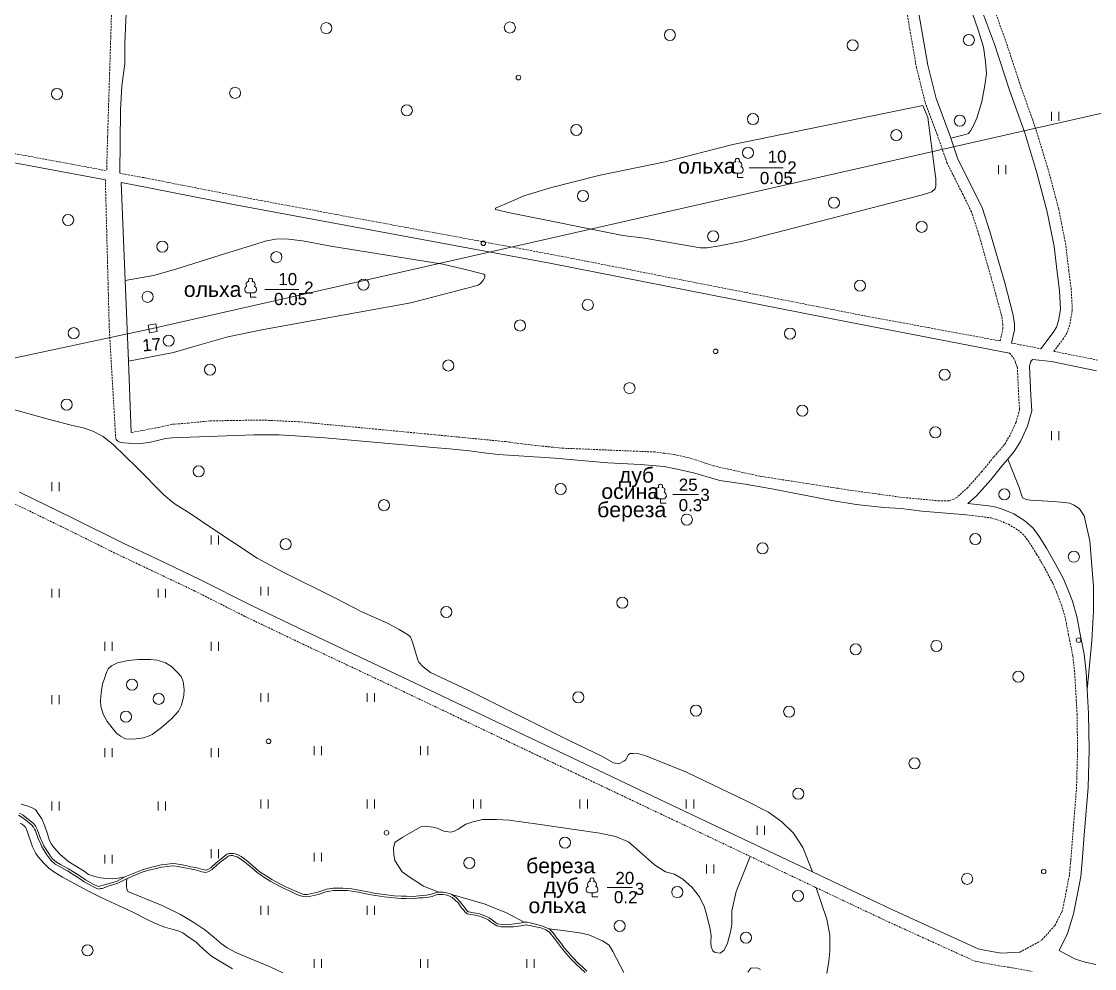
# Model space of a CAD drawing. Extents: x 1000 to 4000, y -5000 to -1000.
# Drawn here: x 3230.1 to 3512.6, y -3511.3 to -3262.1 of the extents above; entities that cross this region are included whole.
import ezdxf
from ezdxf.enums import TextEntityAlignment as Align

# ---------------------------------------------------------------- set-up
doc = ezdxf.new("R2010")
doc.units = 0
doc.header["$MEASUREMENT"] = 0
doc.linetypes.add('HIDDENX2', pattern=[0.75, 0.5, -0.25])
doc.layers.get('0').update_dxf_attribs({"linetype": 'CONTINUOUS'})
for name, color, linetype in [('18', 7, 'CONTINUOUS'), ('19', 7, 'CONTINUOUS'), ('24', 7, 'CONTINUOUS'), ('30', 7, 'CONTINUOUS'), ('36', 7, 'CONTINUOUS'), ('40', 7, 'CONTINUOUS'), ('42', 7, 'CONTINUOUS')]:
    doc.layers.add(name, color=color, linetype=linetype)
doc.styles.add('ARIAL', font='')
doc.styles.get('ARIAL').set_extended_font_data('Arial Cyr')

msp = doc.modelspace()

# ---------------------------------------------------------------- linework, layer by layer
at = {"color": 253, "linetype": 'Continuous', "lineweight": 0}
for p, q in [((3418.58, -3303.14), (3418.58, -3302.05)), ((3418.58, -3303.14), (3420.08, -3303.14)), ((3290.43, -3334.63), (3290.43, -3333.55)), ((3290.43, -3334.63), (3291.93, -3334.63)), ((3263.49, -3342.07), (3265.46, -3341.72)), ((3265.81, -3343.69), (3265.46, -3341.72)), ((3263.84, -3344.03), (3263.49, -3342.07)), ((3263.84, -3344.03), (3265.81, -3343.69)), ((3264.65, -3342.88), (3264.65, -3342.88)), ((3398.34, -3388.84), (3398.34, -3387.76)), ((3398.34, -3388.84), (3399.84, -3388.84)), ((3380.32, -3492.51), (3380.32, -3491.43)), ((3380.32, -3492.51), (3381.82, -3492.51))]:
    msp.add_line(p, q, dxfattribs=at)
for points in [[(3501.3, -3288.26), (3501.3, -3285.92)], [(3503.25, -3285.92), (3503.25, -3288.26)], [(3417.89, -3302.05), (3419.25, -3302.05)], [(3487.3, -3302.26), (3487.3, -3299.92)], [(3489.25, -3299.92), (3489.25, -3302.26)], [(3289.74, -3333.55), (3291.11, -3333.55)], [(3501.3, -3372.26), (3501.3, -3369.92)], [(3503.25, -3369.92), (3503.25, -3372.26)], [(3238.07, -3385.73), (3238.07, -3383.39)], [(3240.03, -3383.39), (3240.03, -3385.73)], [(3397.65, -3387.76), (3399.01, -3387.76)], [(3280.07, -3399.73), (3280.07, -3397.39)], [(3282.03, -3397.39), (3282.03, -3399.73)], [(3238.07, -3413.73), (3238.07, -3411.39)], [(3240.03, -3411.39), (3240.03, -3413.73)], [(3266.07, -3413.73), (3266.07, -3411.39)], [(3268.03, -3411.39), (3268.03, -3413.73)], [(3293.14, -3413.2), (3293.14, -3410.86)], [(3295.09, -3410.86), (3295.09, -3413.2)], [(3252.07, -3427.73), (3252.07, -3425.39)], [(3254.03, -3425.39), (3254.03, -3427.73)], [(3280.07, -3427.73), (3280.07, -3425.39)], [(3282.03, -3425.39), (3282.03, -3427.73)], [(3238.07, -3441.73), (3238.07, -3439.39)], [(3240.03, -3439.39), (3240.03, -3441.73)], [(3293.14, -3441.2), (3293.14, -3438.86)], [(3295.09, -3438.86), (3295.09, -3441.2)], [(3321.14, -3441.2), (3321.14, -3438.86)], [(3323.09, -3438.86), (3323.09, -3441.2)], [(3252.07, -3455.73), (3252.07, -3453.39)], [(3254.03, -3453.39), (3254.03, -3455.73)], [(3280.07, -3455.73), (3280.07, -3453.39)], [(3282.03, -3453.39), (3282.03, -3455.73)], [(3307.14, -3455.2), (3307.14, -3452.86)], [(3309.09, -3452.86), (3309.09, -3455.2)], [(3335.14, -3455.2), (3335.14, -3452.86)], [(3337.09, -3452.86), (3337.09, -3455.2)], [(3238.07, -3469.73), (3238.07, -3467.39)], [(3240.03, -3467.39), (3240.03, -3469.73)], [(3266.07, -3469.73), (3266.07, -3467.39)], [(3268.03, -3467.39), (3268.03, -3469.73)], [(3293.14, -3469.2), (3293.14, -3466.86)], [(3295.09, -3466.86), (3295.09, -3469.2)], [(3321.14, -3469.2), (3321.14, -3466.86)], [(3323.09, -3466.86), (3323.09, -3469.2)], [(3349.14, -3469.2), (3349.14, -3466.86)], [(3351.09, -3466.86), (3351.09, -3469.2)], [(3377.14, -3469.2), (3377.14, -3466.86)], [(3379.09, -3466.86), (3379.09, -3469.2)], [(3405.14, -3469.2), (3405.14, -3466.86)], [(3407.09, -3466.86), (3407.09, -3469.2)], [(3423.8, -3476.15), (3423.8, -3473.81)], [(3425.74, -3473.81), (3425.74, -3476.15)], [(3280.07, -3482.26), (3280.07, -3479.92)], [(3282.03, -3479.92), (3282.03, -3482.26)], [(3252.07, -3483.73), (3252.07, -3481.39)], [(3254.03, -3481.39), (3254.03, -3483.73)], [(3307.14, -3483.2), (3307.14, -3480.86)], [(3309.09, -3480.86), (3309.09, -3483.2)], [(3410.47, -3486.31), (3410.47, -3483.97)], [(3412.42, -3483.97), (3412.42, -3486.31)], [(3379.63, -3491.43), (3380.99, -3491.43)], [(3293.14, -3497.2), (3293.14, -3494.86)], [(3295.09, -3494.86), (3295.09, -3497.2)], [(3321.14, -3497.2), (3321.14, -3494.86)], [(3323.09, -3494.86), (3323.09, -3497.2)], [(3307.14, -3511.2), (3307.14, -3508.86)], [(3309.09, -3508.86), (3309.09, -3511.2)], [(3335.14, -3511.2), (3335.14, -3508.86)], [(3337.09, -3508.86), (3337.09, -3511.2)], [(3363.14, -3511.2), (3363.14, -3508.86)], [(3365.09, -3508.86), (3365.09, -3511.2)]]:
    msp.add_lwpolyline(points, dxfattribs=at)
for centre, radius in [((3310.35, -3263.88), 1.46), ((3358.69, -3263.71), 1.46), ((3400.82, -3265.69), 1.46), ((3479.53, -3267.01), 1.46), ((3448.95, -3268.38), 1.46), ((3360.94, -3276.88), 0.6), ((3239.46, -3281.18), 1.46), ((3286.36, -3280.9), 1.46), ((3331.57, -3285.51), 1.46), ((3422.72, -3287.81), 1.46), ((3477.15, -3288.23), 1.46), ((3376.2, -3290.66), 1.46), ((3460.43, -3292.04), 1.46), ((3421.4, -3296.68), 1.46), ((3377.96, -3308.02), 1.46), ((3444, -3309.79), 1.46), ((3242.4, -3314.35), 1.46), ((3467.09, -3316.15), 1.46), ((3412.22, -3318.64), 1.46), ((3267.18, -3321.37), 1.46), ((3351.7, -3320.49), 0.6), ((3297.24, -3324.13), 1.46), ((3320.16, -3331.38), 1.46), ((3450.88, -3331.64), 1.46), ((3263.31, -3334.58), 1.46), ((3379.21, -3336.69), 1.46), ((3361.37, -3342.13), 1.46), ((3243.87, -3344.15), 1.46), ((3268.87, -3346.1), 1.46), ((3432.45, -3344.25), 1.46), ((3412.85, -3348.91), 0.6), ((3279.75, -3353.75), 1.46), ((3342.51, -3352.66), 1.46), ((3473.15, -3355.06), 1.46), ((3390.19, -3358.61), 1.46), ((3242.03, -3362.93), 1.46), ((3435.71, -3364.55), 1.46), ((3470.73, -3370.23), 1.46), ((3276.78, -3380.5), 1.46), ((3372.04, -3385.14), 1.46), ((3488.88, -3386.57), 1.46), ((3325.54, -3389.41), 1.46), ((3405.28, -3393.2), 1.46), ((3299.68, -3399.68), 1.46), ((3481.24, -3398.33), 1.46), ((3425.21, -3400.76), 1.46), ((3507.17, -3402.98), 1.46), ((3388.3, -3415.09), 1.46), ((3341.97, -3417.52), 1.46), ((3449.73, -3427.36), 1.46), ((3471, -3426.44), 1.46), ((3508.42, -3424.92), 0.6), ((3259.2, -3436.63), 1.46), ((3492.55, -3434.54), 1.46), ((3266.25, -3440.38), 1.46), ((3376.72, -3439.95), 1.46), ((3257.61, -3445.07), 1.46), ((3407.7, -3443.46), 1.46), ((3432.21, -3443.73), 1.46), ((3295.17, -3451.54), 0.6), ((3465.23, -3457.33), 1.46), ((3434.64, -3465.35), 1.46), ((3326.22, -3475.62), 0.6), ((3373.21, -3478.22), 1.46), ((3348.05, -3483.56), 1.46), ((3499.23, -3485.82), 0.6), ((3479.08, -3487.75), 1.46), ((3402.76, -3491.23), 1.46), ((3434.53, -3492.26), 1.46), ((3387.6, -3500.15), 1.46), ((3420.87, -3503.22), 1.46), ((3247.5, -3506.57), 1.46)]:
    msp.add_circle(centre, radius, dxfattribs=at)
for centre, radius, start, end in [((3418.14, -3299.79), 0.754, 88.1329, 226.6634), ((3418.58, -3298.68), 0.545, 90, 220.5003), ((3418.58, -3298.68), 0.545, 319.4997, 90), ((3419.02, -3299.79), 0.754, 313.3366, 91.8671), ((3417.9, -3301.17), 0.879, 108.3532, 269.3875), ((3419.26, -3301.17), 0.879, 269.6098, 71.6468), ((3289.99, -3331.29), 0.754, 88.1329, 226.6634), ((3290.43, -3330.18), 0.545, 90, 220.5003), ((3290.43, -3330.18), 0.545, 319.4997, 90), ((3290.87, -3331.29), 0.754, 313.3366, 91.8671), ((3289.75, -3332.67), 0.879, 108.3532, 269.3875), ((3291.11, -3332.67), 0.879, 269.6098, 71.6468), ((3398.34, -3384.39), 0.545, 90, 220.5003), ((3398.34, -3384.39), 0.545, 319.4997, 90), ((3397.66, -3386.88), 0.879, 108.3532, 269.3875), ((3397.9, -3385.5), 0.754, 88.1329, 226.6634), ((3398.78, -3385.5), 0.754, 313.3366, 91.8671), ((3399.02, -3386.88), 0.879, 269.6098, 71.6468), ((3379.88, -3489.17), 0.754, 88.1329, 226.6634), ((3380.32, -3488.06), 0.545, 90, 220.5003), ((3380.32, -3488.06), 0.545, 319.4997, 90), ((3380.76, -3489.17), 0.754, 313.3366, 91.8671), ((3379.64, -3490.55), 0.879, 108.3532, 269.3875), ((3381, -3490.55), 0.879, 269.6098, 71.6468)]:
    msp.add_arc(centre, radius, start, end, dxfattribs=at)
at = {"layer": '18', "color": 253, "linetype": 'Continuous', "lineweight": 0}
for p, q in [((3264.65, -3342.88), (3530.12, -3282.71)), ((3000, -3399.62), (3264.65, -3342.88))]:
    msp.add_line(p, q, dxfattribs=at)
at = {"layer": '24', "color": 253, "linetype": 'Continuous', "lineweight": 0}
for p, q in [((3468.71, -3273.64), (3465.36, -3254.29)), ((3257.35, -3267.8), (3257.68, -3259.91)), ((3486.25, -3268.11), (3483.41, -3260.36)), ((3257.35, -3273.26), (3257.35, -3267.8)), ((3490.24, -3280.23), (3486.25, -3268.11)), ((3256.56, -3279.07), (3257.35, -3273.26)), ((3470.91, -3282.38), (3468.71, -3273.64)), ((3256.22, -3285.44), (3256.56, -3279.07)), ((3474, -3290.64), (3470.91, -3282.38)), ((3494.23, -3291.41), (3490.24, -3280.23)), ((3255.97, -3302.04), (3256.22, -3285.44)), ((3474.77, -3292.87), (3474, -3290.64)), ((3186.66, -3291.55), (3252.2, -3303.75)), ((3476.58, -3298.12), (3474.77, -3292.87)), ((3497.45, -3301.99), (3494.23, -3291.41)), ((3480.7, -3306.38), (3476.58, -3298.12)), ((3500.16, -3312.19), (3497.45, -3301.99)), ((3256.39, -3304.53), (3257.42, -3330.28)), ((3256.39, -3304.53), (3259.15, -3305.04)), ((3259.15, -3305.04), (3286.39, -3310.39)), ((3483.03, -3311.03), (3480.7, -3306.38)), ((3286.39, -3310.39), (3369.18, -3325.76)), ((3485.09, -3317.35), (3483.03, -3311.03)), ((3501.96, -3321.35), (3500.16, -3312.19)), ((3488.96, -3330.9), (3485.09, -3317.35)), ((3502.74, -3328.06), (3501.96, -3321.35)), ((3369.18, -3325.76), (3447.98, -3341.22)), ((3257.42, -3330.28), (3258.26, -3351.52)), ((3503.38, -3332.92), (3502.74, -3328.06)), ((3491.15, -3339.03), (3488.96, -3330.9)), ((3503.64, -3337.95), (3503.38, -3332.92)), ((3491.54, -3341.61), (3491.15, -3339.03)), ((3503.12, -3340.92), (3503.64, -3337.95)), ((3447.98, -3341.22), (3490.24, -3349.4)), ((3491.54, -3343.28), (3491.54, -3341.61)), ((3502.61, -3342.59), (3503.12, -3340.92)), ((3490.75, -3346.74), (3491.54, -3343.28)), ((3498.52, -3348.26), (3501.71, -3344.01)), ((3501.71, -3344.01), (3502.61, -3342.59)), ((3258.26, -3351.52), (3259.01, -3370.3)), ((3495.47, -3352.92), (3495.74, -3351.76)), ((3495.47, -3352.92), (3495.82, -3360.54)), ((3495.74, -3351.76), (3496, -3351.37)), ((3496, -3351.37), (3496.38, -3351.11)), ((3496.38, -3351.11), (3497.93, -3351.24)), ((3497.93, -3351.24), (3501.25, -3351.59)), ((3513.11, -3354.08), (3501.25, -3351.59)), ((3495.82, -3360.54), (3496.08, -3364.57)), ((3496.08, -3364.57), (3494.96, -3368.65)), ((3494.96, -3368.65), (3493.19, -3372.44)), ((3254.93, -3372.01), (3255.49, -3372.58)), ((3255.49, -3372.58), (3256.23, -3372.93)), ((3256.23, -3372.93), (3257.03, -3373.04)), ((3257.03, -3373.04), (3258.33, -3373.1)), ((3258.33, -3373.1), (3261.45, -3373.15)), ((3261.45, -3373.15), (3263.72, -3372.93)), ((3263.72, -3372.93), (3265.94, -3372.41)), ((3265.94, -3372.41), (3268.04, -3371.84)), ((3268.04, -3371.84), (3269.8, -3371.67)), ((3269.8, -3371.67), (3291.28, -3370.93)), ((3291.28, -3370.93), (3297.98, -3370.88)), ((3297.98, -3370.88), (3303.6, -3371.28)), ((3303.6, -3371.28), (3309.96, -3371.67)), ((3309.96, -3371.67), (3332.67, -3373.72)), ((3493.19, -3372.44), (3491.49, -3375.32)), ((3332.67, -3373.72), (3338.46, -3374.23)), ((3338.46, -3374.23), (3342.84, -3374.57)), ((3342.84, -3374.57), (3348.11, -3375.14)), ((3348.11, -3375.14), (3351.8, -3375.65)), ((3351.8, -3375.65), (3355.61, -3376.11)), ((3491.49, -3375.32), (3489.76, -3377.34)), ((3355.61, -3376.11), (3370.55, -3377.07)), ((3370.55, -3377.07), (3384.46, -3378.27)), ((3384.46, -3378.27), (3393.09, -3378.67)), ((3393.09, -3378.67), (3399.28, -3379.24)), ((3489.76, -3377.34), (3488.49, -3378.81)), ((3399.28, -3379.24), (3402.76, -3379.91)), ((3402.76, -3379.91), (3407.36, -3381)), ((3407.36, -3381), (3413.95, -3382.88)), ((3488.49, -3378.81), (3485.3, -3382.7)), ((3413.95, -3382.88), (3420.64, -3383.9)), ((3420.64, -3383.9), (3427.63, -3385.1)), ((3485.3, -3382.7), (3481.51, -3386.98)), ((3229.59, -3385.96), (3243.64, -3392.79)), ((3427.63, -3385.1), (3443.43, -3388.22)), ((3481.51, -3386.98), (3479.3, -3388.97)), ((3443.43, -3388.22), (3449.84, -3389.19)), ((3449.84, -3389.19), (3457.11, -3389.98)), ((3457.11, -3389.98), (3461.7, -3390.31)), ((3479.3, -3388.97), (3483.98, -3389.51)), ((3483.98, -3389.51), (3486.04, -3389.77)), ((3486.04, -3389.77), (3488.11, -3390.41)), ((3243.64, -3392.79), (3256.91, -3399.37)), ((3461.7, -3390.31), (3467.11, -3390.96)), ((3467.11, -3390.96), (3478.95, -3391.97)), ((3488.11, -3390.41), (3491.33, -3391.7)), ((3491.33, -3391.7), (3494.29, -3393.51)), ((3494.29, -3393.51), (3496.49, -3395.45)), ((3496.49, -3395.45), (3498.03, -3397.64)), ((3498.03, -3397.64), (3499.97, -3400.73)), ((3256.91, -3399.37), (3265.94, -3403.63)), ((3499.97, -3400.73), (3502.28, -3404.73)), ((3265.94, -3403.63), (3277.25, -3409.02)), ((3502.28, -3404.73), (3504.35, -3408.6)), ((3277.25, -3409.02), (3290.53, -3415.73)), ((3504.35, -3408.6), (3505.51, -3411.31)), ((3505.51, -3411.31), (3506.8, -3414.66)), ((3506.8, -3414.66), (3507.96, -3418.66)), ((3290.53, -3415.73), (3304.83, -3422.57)), ((3507.96, -3418.66), (3508.73, -3422.92)), ((3304.83, -3422.57), (3332.12, -3435.43)), ((3508.73, -3422.92), (3509.89, -3428.59)), ((3509.89, -3428.59), (3510.41, -3433.36)), ((3510.41, -3433.36), (3510.68, -3437.95)), ((3332.12, -3435.43), (3357, -3447.3)), ((3510.68, -3437.95), (3511.04, -3444.26)), ((3511.04, -3444.26), (3511.17, -3453.8)), ((3357, -3447.3), (3399.84, -3467.65)), ((3511.17, -3453.8), (3510.91, -3463.74)), ((3510.91, -3463.74), (3510.01, -3475.09)), ((3399.84, -3467.65), (3438.4, -3485.92)), ((3510.01, -3475.09), (3509.38, -3483.16)), ((3509.38, -3483.16), (3508.99, -3487.16)), ((3438.4, -3485.92), (3459.09, -3495.72)), ((3508.99, -3487.16), (3508.22, -3491.29)), ((3508.22, -3491.29), (3507.06, -3496.96)), ((3459.09, -3495.72), (3482.01, -3506.15)), ((3507.06, -3496.96), (3505.51, -3502.12)), ((3505.51, -3502.12), (3503.32, -3506.64)), ((3482.01, -3506.15), (3483.17, -3506.41)), ((3483.17, -3506.41), (3487.94, -3507.32)), ((3487.94, -3507.32), (3492.97, -3507.03)), ((3505.39, -3507.72), (3503.32, -3506.64)), ((3507.58, -3508.88), (3505.39, -3507.72)), ((3510.16, -3509.65), (3507.58, -3508.88)), ((3512.99, -3510.3), (3510.16, -3509.65))]:
    msp.add_line(p, q, dxfattribs=at)
at = {"layer": '24', "color": 253, "linetype": 'HIDDENX2', "lineweight": 0}
for p, q in [((3465.74, -3274.27), (3462.36, -3254.78)), ((3489.19, -3267.08), (3486.33, -3259.28)), ((3253.81, -3260.37), (3252.79, -3292.43)), ((3493.19, -3279.22), (3489.19, -3267.08)), ((3468, -3283.29), (3465.74, -3274.27)), ((3497.18, -3290.44), (3493.19, -3279.22)), ((3471.14, -3291.67), (3468, -3283.29)), ((3189.84, -3289.73), (3252.54, -3301.4)), ((3500.45, -3301.14), (3497.18, -3290.44)), ((3252.79, -3292.43), (3252.54, -3301.4)), ((3473.77, -3299.3), (3471.14, -3291.67)), ((3477.99, -3307.74), (3473.77, -3299.3)), ((3255.97, -3302.04), (3262.33, -3303.22)), ((3503.19, -3311.49), (3500.45, -3301.14)), ((3252.2, -3303.75), (3252.91, -3331.01)), ((3262.33, -3303.22), (3289.57, -3308.57)), ((3480.21, -3312.18), (3477.99, -3307.74)), ((3289.57, -3308.57), (3372.36, -3323.93)), ((3482.18, -3318.24), (3480.21, -3312.18)), ((3505.04, -3320.87), (3503.19, -3311.49)), ((3486.03, -3331.71), (3482.18, -3318.24)), ((3505.83, -3327.68), (3505.04, -3320.87)), ((3372.36, -3323.93), (3451.15, -3339.4)), ((3506.49, -3332.63), (3505.83, -3327.68)), ((3252.91, -3331.01), (3253.23, -3342.91)), ((3488.17, -3339.65), (3486.03, -3331.71)), ((3506.77, -3338.14), (3506.49, -3332.63)), ((3506.16, -3341.64), (3506.77, -3338.14)), ((3451.15, -3339.4), (3487.76, -3346.19)), ((3488.5, -3341.83), (3488.17, -3339.65)), ((3488.5, -3342.94), (3488.5, -3341.83)), ((3505.46, -3343.91), (3506.16, -3341.64)), ((3253.23, -3342.91), (3253.8, -3352.66)), ((3487.76, -3346.19), (3488.5, -3342.94)), ((3504.27, -3345.78), (3505.46, -3343.91)), ((3490.75, -3346.74), (3493.08, -3347.17)), ((3493.08, -3347.17), (3498.52, -3348.26)), ((3501.91, -3348.93), (3504.27, -3345.78)), ((3490.24, -3349.4), (3491.29, -3350.63)), ((3501.91, -3348.93), (3513.64, -3351.27)), ((3253.8, -3352.66), (3254.93, -3372.01)), ((3491.29, -3350.63), (3491.85, -3351.88)), ((3491.85, -3351.88), (3492.31, -3353.13)), ((3492.31, -3353.13), (3492.65, -3360.72)), ((3492.65, -3360.72), (3492.88, -3364.25)), ((3492.88, -3364.25), (3491.97, -3367.55)), ((3279.78, -3367.23), (3274.11, -3367.8)), ((3287.05, -3367.11), (3279.78, -3367.23)), ((3293.18, -3367), (3287.05, -3367.11)), ((3303.05, -3367.45), (3293.18, -3367)), ((3324.41, -3369.49), (3303.05, -3367.45)), ((3266.27, -3368.93), (3259.01, -3370.3)), ((3269.68, -3368.14), (3266.27, -3368.93)), ((3274.11, -3367.8), (3269.68, -3368.14)), ((3357.56, -3372.68), (3324.41, -3369.49)), ((3491.97, -3367.55), (3490.38, -3370.96)), ((3362.55, -3373.37), (3357.56, -3372.68)), ((3490.38, -3370.96), (3488.9, -3373.47)), ((3372.2, -3374.39), (3362.55, -3373.37)), ((3396.88, -3375.41), (3372.2, -3374.39)), ((3399.38, -3375.75), (3396.88, -3375.41)), ((3401.99, -3376.09), (3399.38, -3375.75)), ((3488.9, -3373.47), (3486.06, -3376.77)), ((3406.19, -3377), (3401.99, -3376.09)), ((3412.21, -3379.05), (3406.19, -3377)), ((3486.06, -3376.77), (3482.89, -3380.64)), ((3424.47, -3381.78), (3412.21, -3379.05)), ((3482.89, -3380.64), (3479.25, -3384.74)), ((3447.96, -3385.43), (3424.47, -3381.78)), ((3462, -3387.36), (3447.96, -3385.43)), ((3477.1, -3386.68), (3476.41, -3387.36)), ((3479.25, -3384.74), (3477.1, -3386.68)), ((3228.14, -3388.97), (3242.16, -3395.79)), ((3471.76, -3388.27), (3462, -3387.36)), ((3474.26, -3388.27), (3471.76, -3388.27)), ((3475.51, -3387.82), (3474.26, -3388.27)), ((3476.41, -3387.36), (3475.51, -3387.82)), ((3478.95, -3391.97), (3483.62, -3392.52)), ((3483.62, -3392.52), (3485.4, -3392.74)), ((3485.4, -3392.74), (3487.09, -3393.27)), ((3487.09, -3393.27), (3489.97, -3394.42)), ((3489.97, -3394.42), (3492.49, -3395.96)), ((3242.16, -3395.79), (3255.46, -3402.38)), ((3492.49, -3395.96), (3494.22, -3397.48)), ((3494.22, -3397.48), (3495.51, -3399.31)), ((3495.51, -3399.31), (3497.37, -3402.29)), ((3255.46, -3402.38), (3264.5, -3406.65)), ((3497.37, -3402.29), (3499.64, -3406.2)), ((3264.5, -3406.65), (3275.78, -3412.02)), ((3499.64, -3406.2), (3501.62, -3409.91)), ((3275.78, -3412.02), (3289.05, -3418.73)), ((3501.62, -3409.91), (3502.7, -3412.45)), ((3502.7, -3412.45), (3503.93, -3415.63)), ((3503.93, -3415.63), (3505.01, -3419.36)), ((3289.05, -3418.73), (3303.4, -3425.59)), ((3505.01, -3419.36), (3505.76, -3423.49)), ((3505.76, -3423.49), (3506.9, -3429.06)), ((3303.4, -3425.59), (3330.69, -3438.45)), ((3506.9, -3429.06), (3507.39, -3433.62)), ((3507.39, -3433.62), (3508.02, -3444.37)), ((3330.69, -3438.45), (3355.56, -3450.32)), ((3508.02, -3444.37), (3508.15, -3453.79)), ((3355.56, -3450.32), (3398.41, -3470.67)), ((3508.15, -3453.79), (3507.89, -3463.58)), ((3507.89, -3463.58), (3507, -3474.85)), ((3398.41, -3470.67), (3421.97, -3481.83)), ((3507, -3474.85), (3506.36, -3482.9)), ((3421.97, -3481.83), (3439.36, -3490.07)), ((3506.36, -3482.9), (3505.99, -3486.74)), ((3505.99, -3486.74), (3505.25, -3490.71)), ((3439.36, -3490.07), (3457.69, -3498.76)), ((3505.25, -3490.71), (3504.12, -3496.22)), ((3504.12, -3496.22), (3502.12, -3500.07)), ((3457.69, -3498.76), (3480.94, -3509.34)), ((3502.12, -3500.07), (3498.64, -3503.94)), ((3498.64, -3503.94), (3492.97, -3507.03)), ((3480.94, -3509.34), (3482.5, -3509.69)), ((3482.5, -3509.69), (3487.38, -3510.61)), ((3487.38, -3510.61), (3490.93, -3511.14)), ((3490.93, -3511.14), (3496.22, -3512.13))]:
    msp.add_line(p, q, dxfattribs=at)
at = {"layer": '30', "color": 253, "linetype": 'Continuous', "lineweight": 0}
for p, q in [((3230.23, -3471.48), (3229.33, -3471.01)), ((3230.23, -3471.48), (3229.33, -3471.01)), ((3229.56, -3470.46), (3230.56, -3470.97)), ((3231.15, -3472.23), (3230.23, -3471.48)), ((3231.15, -3472.23), (3230.23, -3471.48)), ((3230.56, -3470.97), (3231.53, -3471.76)), ((3231.53, -3471.76), (3233.18, -3473.13)), ((3232.76, -3473.56), (3231.15, -3472.23)), ((3232.76, -3473.56), (3231.15, -3472.23)), ((3233.28, -3474.16), (3232.76, -3473.56)), ((3233.28, -3474.16), (3232.76, -3473.56)), ((3233.18, -3473.13), (3233.77, -3473.81)), ((3233.57, -3474.66), (3233.28, -3474.16)), ((3233.57, -3474.66), (3233.28, -3474.16)), ((3233.77, -3475.15), (3233.57, -3474.66)), ((3233.77, -3475.15), (3233.57, -3474.66)), ((3233.77, -3473.81), (3234.11, -3474.39)), ((3234.11, -3474.39), (3234.33, -3474.93)), ((3234.6, -3477.38), (3233.77, -3475.15)), ((3234.6, -3477.38), (3233.77, -3475.15)), ((3234.33, -3474.93), (3235.15, -3477.14)), ((3235.03, -3478.22), (3234.6, -3477.38)), ((3235.03, -3478.22), (3234.6, -3477.38)), ((3235.15, -3477.14), (3235.58, -3477.97)), ((3235.46, -3479.32), (3235.03, -3478.22)), ((3235.46, -3479.32), (3235.03, -3478.22)), ((3236.13, -3480.3), (3235.46, -3479.32)), ((3236.13, -3480.3), (3235.46, -3479.32)), ((3235.58, -3477.97), (3236, -3479.04)), ((3236, -3479.04), (3236.63, -3479.98)), ((3236.79, -3481.43), (3236.13, -3480.3)), ((3236.79, -3481.43), (3236.13, -3480.3)), ((3236.63, -3479.98), (3237.29, -3481.1)), ((3237.31, -3482.15), (3236.79, -3481.43)), ((3237.31, -3482.15), (3236.79, -3481.43)), ((3237.29, -3481.1), (3237.78, -3481.78)), ((3237.88, -3482.84), (3237.31, -3482.15)), ((3237.88, -3482.84), (3237.31, -3482.15)), ((3237.78, -3481.78), (3238.32, -3482.44)), ((3238.95, -3483.89), (3237.88, -3482.84)), ((3238.95, -3483.89), (3237.88, -3482.84)), ((3238.32, -3482.44), (3239.3, -3483.39)), ((3281.35, -3483.51), (3282.7, -3482.45)), ((3283.07, -3482.92), (3281.74, -3483.96)), ((3282.7, -3482.45), (3283.63, -3481.71)), ((3284.01, -3482.17), (3283.07, -3482.92)), ((3283.63, -3481.71), (3284.14, -3481.29)), ((3284.45, -3481.82), (3284.01, -3482.17)), ((3284.14, -3481.29), (3284.5, -3481.16)), ((3284.7, -3481.72), (3284.45, -3481.82)), ((3284.5, -3481.16), (3284.79, -3481.06)), ((3284.9, -3481.66), (3284.7, -3481.72)), ((3284.79, -3481.06), (3285.3, -3481.03)), ((3285.32, -3481.63), (3284.9, -3481.66)), ((3285.3, -3481.03), (3285.82, -3481.03)), ((3285.75, -3481.63), (3285.32, -3481.63)), ((3286.16, -3481.73), (3285.75, -3481.63)), ((3285.82, -3481.03), (3286.34, -3481.16)), ((3286.92, -3481.99), (3286.16, -3481.73)), ((3286.34, -3481.16), (3287.17, -3481.45)), ((3287.59, -3482.4), (3286.92, -3481.99)), ((3287.17, -3481.45), (3287.92, -3481.9)), ((3288.93, -3483.31), (3287.59, -3482.4)), ((3287.92, -3481.9), (3289.29, -3482.83)), ((3289.29, -3482.83), (3291.06, -3484.28)), ((3240.13, -3484.46), (3238.95, -3483.89)), ((3240.13, -3484.46), (3238.95, -3483.89)), ((3239.3, -3483.39), (3240.41, -3483.93)), ((3242.21, -3485.63), (3240.13, -3484.46)), ((3242.21, -3485.63), (3240.13, -3484.46)), ((3240.41, -3483.93), (3242.52, -3485.11)), ((3243.74, -3486.58), (3242.21, -3485.63)), ((3243.74, -3486.58), (3242.21, -3485.63)), ((3242.52, -3485.11), (3244.06, -3486.08)), ((3244.06, -3486.08), (3245.45, -3486.98)), ((3259.52, -3486.34), (3261.71, -3485.44)), ((3261.91, -3486), (3259.75, -3486.89)), ((3261.71, -3485.44), (3263.45, -3484.92)), ((3263.61, -3485.5), (3261.91, -3486)), ((3263.45, -3484.92), (3265.14, -3484.51)), ((3265.28, -3485.09), (3263.61, -3485.5)), ((3265.14, -3484.51), (3266.91, -3484.05)), ((3267.02, -3484.64), (3265.28, -3485.09)), ((3266.91, -3484.05), (3268.55, -3483.86)), ((3268.62, -3484.46), (3267.02, -3484.64)), ((3268.55, -3483.86), (3269.81, -3483.73)), ((3269.82, -3484.33), (3268.62, -3484.46)), ((3269.81, -3483.73), (3270.84, -3483.8)), ((3270.77, -3484.39), (3269.82, -3484.33)), ((3272.27, -3484.64), (3270.77, -3484.39)), ((3270.84, -3483.8), (3272.39, -3484.05)), ((3273.55, -3484.93), (3272.27, -3484.64)), ((3272.39, -3484.05), (3273.68, -3484.34)), ((3274.54, -3485.13), (3273.55, -3484.93)), ((3273.68, -3484.34), (3274.64, -3484.54)), ((3275.92, -3485.35), (3274.54, -3485.13)), ((3274.64, -3484.54), (3276.06, -3484.76)), ((3277.03, -3485.72), (3275.92, -3485.35)), ((3276.06, -3484.76), (3277.22, -3485.15)), ((3277.57, -3485.9), (3277.03, -3485.72)), ((3277.22, -3485.15), (3277.7, -3485.31)), ((3278.1, -3485.97), (3277.57, -3485.9)), ((3277.7, -3485.31), (3278.19, -3485.38)), ((3278.59, -3486.05), (3278.1, -3485.97)), ((3278.19, -3485.38), (3278.57, -3485.44)), ((3278.57, -3485.44), (3278.99, -3485.34)), ((3279.22, -3485.91), (3278.59, -3486.05)), ((3278.99, -3485.34), (3279.93, -3484.8)), ((3280.29, -3485.28), (3279.22, -3485.91)), ((3279.93, -3484.8), (3281.35, -3483.51)), ((3281.74, -3483.96), (3280.29, -3485.28)), ((3290.67, -3484.73), (3288.93, -3483.31)), ((3292.17, -3486.11), (3290.67, -3484.73)), ((3291.06, -3484.28), (3292.54, -3485.63)), ((3292.92, -3486.61), (3292.17, -3486.11)), ((3292.54, -3485.63), (3293.25, -3486.12)), ((3293.25, -3486.12), (3294.28, -3486.79)), ((3245.12, -3487.48), (3243.74, -3486.58)), ((3245.12, -3487.48), (3243.74, -3486.58)), ((3246.65, -3488.52), (3245.12, -3487.48)), ((3246.65, -3488.52), (3245.12, -3487.48)), ((3245.45, -3486.98), (3246.96, -3488.01)), ((3248.9, -3489.73), (3246.65, -3488.52)), ((3248.9, -3489.73), (3246.65, -3488.52)), ((3246.96, -3488.01), (3249.18, -3489.2)), ((3252.36, -3489.21), (3255.3, -3488.31)), ((3255.52, -3488.87), (3252.94, -3489.66)), ((3255.52, -3488.87), (3252.94, -3489.66)), ((3255.3, -3488.31), (3257.36, -3487.24)), ((3257.61, -3487.79), (3255.52, -3488.87)), ((3257.61, -3487.79), (3255.52, -3488.87)), ((3257.36, -3487.24), (3259.52, -3486.34)), ((3259.75, -3486.89), (3257.61, -3487.79)), ((3257.61, -3487.79), (3257.61, -3487.79)), ((3257.61, -3487.79), (3257.61, -3487.79)), ((3257.61, -3487.79), (3257.61, -3487.79)), ((3257.61, -3487.79), (3257.61, -3487.79)), ((3257.61, -3487.79), (3257.61, -3487.79)), ((3257.61, -3487.79), (3257.61, -3487.79)), ((3293.96, -3487.3), (3292.92, -3486.61)), ((3295.75, -3488.41), (3293.96, -3487.3)), ((3294.28, -3486.79), (3296.06, -3487.89)), ((3298.01, -3489.68), (3295.75, -3488.41)), ((3296.06, -3487.89), (3298.28, -3489.15)), ((3249.99, -3490.32), (3248.9, -3489.73)), ((3249.99, -3490.32), (3248.9, -3489.73)), ((3249.18, -3489.2), (3250.27, -3489.77)), ((3250.54, -3490.46), (3249.99, -3490.32)), ((3250.54, -3490.46), (3249.99, -3490.32)), ((3250.27, -3489.77), (3252.36, -3489.21)), ((3250.95, -3490.26), (3250.54, -3490.46)), ((3250.95, -3490.26), (3250.54, -3490.46)), ((3251.37, -3490.26), (3250.95, -3490.26)), ((3251.37, -3490.26), (3250.95, -3490.26)), ((3252.33, -3489.91), (3251.37, -3490.26)), ((3252.33, -3489.91), (3251.37, -3490.26)), ((3252.94, -3489.66), (3252.33, -3489.91)), ((3252.94, -3489.66), (3252.33, -3489.91)), ((3299.46, -3490.36), (3298.01, -3489.68)), ((3298.28, -3489.15), (3299.72, -3489.82)), ((3301.01, -3491.11), (3299.46, -3490.36)), ((3299.72, -3489.82), (3301.27, -3490.56)), ((3302.22, -3491.66), (3301.01, -3491.11)), ((3301.27, -3490.56), (3302.46, -3491.11)), ((3303.26, -3492.1), (3302.22, -3491.66)), ((3302.46, -3491.11), (3303.46, -3491.53)), ((3303.46, -3491.53), (3304.46, -3491.82)), ((3305.75, -3491.79), (3308.1, -3491.24)), ((3308.1, -3491.24), (3310.39, -3490.5)), ((3310.53, -3491.08), (3308.26, -3491.82)), ((3310.39, -3490.5), (3311.16, -3490.37)), ((3311.26, -3490.96), (3310.53, -3491.08)), ((3311.16, -3490.37), (3312.16, -3490.21)), ((3312.22, -3490.81), (3311.26, -3490.96)), ((3312.16, -3490.21), (3313.26, -3490.18)), ((3313.26, -3490.78), (3312.22, -3490.81)), ((3313.26, -3490.18), (3314.71, -3490.21)), ((3314.7, -3490.81), (3313.26, -3490.78)), ((3315.96, -3490.84), (3314.7, -3490.81)), ((3314.71, -3490.21), (3316, -3490.24)), ((3317.05, -3490.96), (3315.96, -3490.84)), ((3316, -3490.24), (3317.13, -3490.37)), ((3318.81, -3491.27), (3317.05, -3490.96)), ((3317.13, -3490.37), (3318.51, -3490.59)), ((3318.51, -3490.59), (3320.87, -3491.08)), ((3320.75, -3491.67), (3318.81, -3491.27)), ((3323.31, -3492.15), (3320.75, -3491.67)), ((3320.87, -3491.08), (3323.41, -3491.56)), ((3323.41, -3491.56), (3325.67, -3491.89)), ((3338.06, -3491.79), (3338.87, -3491.47)), ((3338.87, -3491.47), (3339.68, -3491.27)), ((3339.68, -3491.27), (3339.97, -3491.24)), ((3339.97, -3491.24), (3340.35, -3491.24)), ((3340.35, -3491.24), (3339.97, -3491.24)), ((3339.97, -3491.24), (3341.09, -3491.24)), ((3341.09, -3491.24), (3341.74, -3491.34)), ((3341.74, -3491.34), (3342.35, -3491.5)), ((3342.35, -3491.5), (3343.09, -3491.72)), ((3343.09, -3491.72), (3343.41, -3491.86)), ((3304.35, -3492.41), (3303.26, -3492.1)), ((3305.22, -3492.49), (3304.35, -3492.41)), ((3304.46, -3491.82), (3305.2, -3491.88)), ((3305.2, -3491.88), (3305.75, -3491.79)), ((3305.87, -3492.38), (3305.22, -3492.49)), ((3308.26, -3491.82), (3305.87, -3492.38)), ((3325.59, -3492.48), (3323.31, -3492.15)), ((3328.16, -3492.77), (3325.59, -3492.48)), ((3325.67, -3491.89), (3328.21, -3492.18)), ((3330.12, -3492.94), (3328.16, -3492.77)), ((3328.21, -3492.18), (3330.15, -3492.34)), ((3331.43, -3492.94), (3330.12, -3492.94)), ((3330.15, -3492.34), (3331.44, -3492.34)), ((3333.24, -3492.97), (3331.43, -3492.94)), ((3331.44, -3492.34), (3333.21, -3492.37)), ((3333.21, -3492.37), (3334.72, -3492.18)), ((3334.77, -3492.77), (3333.24, -3492.97)), ((3334.72, -3492.18), (3335.82, -3492.14)), ((3335.86, -3492.74), (3334.77, -3492.77)), ((3335.82, -3492.14), (3336.75, -3492.05)), ((3336.84, -3492.64), (3335.86, -3492.74)), ((3336.75, -3492.05), (3338.06, -3491.79)), ((3338.23, -3492.37), (3336.84, -3492.64)), ((3339.05, -3492.04), (3338.23, -3492.37)), ((3339.76, -3491.87), (3339.05, -3492.04)), ((3340.37, -3491.84), (3339.76, -3491.87)), ((3341.05, -3491.84), (3340.37, -3491.84)), ((3341.62, -3491.93), (3341.05, -3491.84)), ((3342.19, -3492.08), (3341.62, -3491.93)), ((3342.84, -3492.28), (3342.19, -3492.08)), ((3343.49, -3492.67), (3342.84, -3492.28)), ((3343.41, -3491.86), (3344.63, -3492.78)), ((3344.24, -3493.24), (3343.49, -3492.67)), ((3345.17, -3494.14), (3344.24, -3493.24)), ((3344.63, -3492.78), (3345.63, -3493.75)), ((3345.73, -3494.98), (3345.17, -3494.14)), ((3345.63, -3493.75), (3346.21, -3494.62)), ((3346.17, -3495.52), (3345.73, -3494.98)), ((3346.45, -3495.86), (3346.17, -3495.52)), ((3346.21, -3494.62), (3346.63, -3495.14)), ((3346.83, -3496.38), (3346.45, -3495.86)), ((3346.63, -3495.14), (3346.92, -3495.49)), ((3347.15, -3496.67), (3346.83, -3496.38)), ((3346.92, -3495.49), (3347.28, -3495.98)), ((3347.45, -3496.97), (3347.15, -3496.67)), ((3347.28, -3495.98), (3347.57, -3496.24)), ((3347.91, -3497.02), (3347.45, -3496.97)), ((3347.57, -3496.24), (3347.73, -3496.4)), ((3347.73, -3496.4), (3348.02, -3496.43)), ((3348.41, -3497.15), (3347.91, -3497.02)), ((3348.02, -3496.43), (3348.53, -3496.56)), ((3349.68, -3497.34), (3348.41, -3497.15)), ((3348.53, -3496.56), (3349.79, -3496.75)), ((3350.66, -3497.55), (3349.68, -3497.34)), ((3349.79, -3496.75), (3350.82, -3496.98)), ((3350.82, -3496.98), (3351.37, -3497.17)), ((3351.37, -3497.17), (3352.08, -3497.46)), ((3351.15, -3497.73), (3350.66, -3497.55)), ((3351.84, -3498.01), (3351.15, -3497.73)), ((3352.94, -3498.53), (3351.84, -3498.01)), ((3352.08, -3497.46), (3353.24, -3498.01)), ((3353.8, -3499.11), (3352.94, -3498.53)), ((3353.24, -3498.01), (3354.15, -3498.62)), ((3354.58, -3499.69), (3353.8, -3499.11)), ((3354.15, -3498.62), (3354.92, -3499.2)), ((3355.23, -3500.11), (3354.58, -3499.69)), ((3354.92, -3499.2), (3355.47, -3499.55)), ((3356.39, -3500.38), (3355.23, -3500.11)), ((3355.47, -3499.55), (3356.47, -3499.78)), ((3356.47, -3499.78), (3357.28, -3499.81)), ((3357.28, -3499.81), (3358.4, -3499.75)), ((3358.4, -3499.75), (3359.95, -3499.55)), ((3361.65, -3500.08), (3359.64, -3500.35)), ((3359.95, -3499.55), (3361.27, -3499.39)), ((3361.27, -3499.39), (3362.5, -3499.1)), ((3362.99, -3499.84), (3361.65, -3500.08)), ((3362.5, -3499.1), (3363.27, -3499.13)), ((3366.86, -3500.67), (3362.99, -3499.84)), ((3363.27, -3499.13), (3364.01, -3499.3)), ((3364.01, -3499.3), (3365.82, -3499.78)), ((3365.82, -3499.78), (3367.04, -3500.1)), ((3367.04, -3500.1), (3369.08, -3500.91)), ((3359.64, -3500.35), (3356.39, -3500.38)), ((3367.7, -3500.99), (3366.86, -3500.67)), ((3368.2, -3501.18), (3367.7, -3500.99)), ((3369.09, -3501.81), (3368.2, -3501.18)), ((3369.08, -3500.91), (3369.08, -3500.91)), ((3369.08, -3500.91), (3370.06, -3501.99)), ((3369.6, -3502.37), (3369.09, -3501.81)), ((3370.42, -3503.45), (3369.6, -3502.37)), ((3370.06, -3501.99), (3370.9, -3503.09)), ((3371.77, -3505.22), (3370.42, -3503.45)), ((3370.9, -3503.09), (3372.25, -3504.86)), ((3372.52, -3506.27), (3371.77, -3505.22)), ((3372.25, -3504.86), (3372.99, -3505.89)), ((3372.99, -3505.89), (3373.96, -3506.99)), ((3373.51, -3507.39), (3372.52, -3506.27)), ((3374.71, -3508.75), (3373.51, -3507.39)), ((3373.96, -3506.99), (3375.15, -3508.34)), ((3375.15, -3508.34), (3376.8, -3510.02)), ((3376.38, -3510.45), (3374.71, -3508.75)), ((3377.32, -3511.29), (3376.38, -3510.45)), ((3376.8, -3510.02), (3377.72, -3510.85)), ((3378.51, -3512.42), (3377.32, -3511.29)), ((3377.72, -3510.85), (3378.95, -3512.01))]:
    msp.add_line(p, q, dxfattribs=at)
at = {"layer": '36', "color": 253, "linetype": 'Continuous', "lineweight": 0}
for p, q in [((3230.03, -3468.13), (3231.81, -3468.59)), ((3231.81, -3468.59), (3232.79, -3468.94)), ((3232.79, -3468.94), (3233.77, -3469.52)), ((3233.77, -3469.52), (3234.46, -3470.44)), ((3234.46, -3470.44), (3235.44, -3471.95)), ((3235.44, -3471.95), (3236.3, -3473.85)), ((3230.31, -3473.39), (3229.79, -3473.05)), ((3231.06, -3474.09), (3230.31, -3473.39)), ((3231.44, -3474.63), (3231.06, -3474.09)), ((3233, -3479.31), (3231.44, -3474.63)), ((3236.3, -3473.85), (3236.94, -3475.87)), ((3236.94, -3475.87), (3237.4, -3477.38)), ((3237.4, -3477.38), (3237.97, -3478.53)), ((3233.86, -3481.04), (3233, -3479.31)), ((3237.97, -3478.53), (3238.84, -3479.69)), ((3238.84, -3479.69), (3240.28, -3481.3)), ((3234.55, -3481.97), (3233.86, -3481.04)), ((3235.99, -3483.64), (3234.55, -3481.97)), ((3240.28, -3481.3), (3242.56, -3483.25)), ((3242.56, -3483.25), (3246.59, -3485.73)), ((3237.32, -3484.97), (3235.99, -3483.64)), ((3238.64, -3485.89), (3237.32, -3484.97)), ((3240.89, -3487.28), (3238.64, -3485.89)), ((3246.59, -3485.73), (3247.78, -3486.59)), ((3247.62, -3490.86), (3240.89, -3487.28)), ((3247.78, -3486.59), (3249.43, -3487.14)), ((3249.43, -3487.14), (3250.95, -3487.49)), ((3250.95, -3487.49), (3252.54, -3487.63)), ((3252.54, -3487.63), (3254.2, -3487.7)), ((3254.2, -3487.7), (3255.58, -3487.56)), ((3255.58, -3487.56), (3257.36, -3487.24)), ((3257.89, -3487.64), (3257.78, -3488.59)), ((3257.78, -3488.59), (3257.78, -3489.56)), ((3251.31, -3492.71), (3247.62, -3490.86)), ((3257.78, -3489.56), (3257.85, -3490.46)), ((3257.85, -3490.46), (3258.11, -3491.05)), ((3258.11, -3491.05), (3267.14, -3494.79)), ((3259.26, -3496.41), (3251.31, -3492.71)), ((3263.55, -3498.59), (3259.26, -3496.41)), ((3267.14, -3494.79), (3271.98, -3497.16)), ((3271.98, -3497.16), (3275.52, -3499.22)), ((3266.03, -3499.74), (3263.55, -3498.59)), ((3267.82, -3500.43), (3266.03, -3499.74)), ((3275.52, -3499.22), (3278.4, -3501.18)), ((3269.72, -3500.95), (3267.82, -3500.43)), ((3271.33, -3501.42), (3269.72, -3500.95)), ((3272.6, -3501.94), (3271.33, -3501.42)), ((3273.63, -3502.74), (3272.6, -3501.94)), ((3275.02, -3503.67), (3273.63, -3502.74)), ((3278.4, -3501.18), (3280.82, -3503.2)), ((3275.99, -3504.3), (3275.02, -3503.67)), ((3276.92, -3505.17), (3275.99, -3504.3)), ((3278.01, -3506.21), (3276.92, -3505.17)), ((3280.82, -3503.2), (3282.66, -3504.76)), ((3282.66, -3504.76), (3284.28, -3505.92)), ((3278.88, -3507.02), (3278.01, -3506.21)), ((3280.14, -3508.12), (3278.88, -3507.02)), ((3282.62, -3509.62), (3280.14, -3508.12)), ((3284.28, -3505.92), (3286.58, -3507.13)), ((3286.58, -3507.13), (3290.09, -3508.58)), ((3290.09, -3508.58), (3295.62, -3510.89)), ((3285.63, -3511.44), (3282.62, -3509.62)), ((3295.62, -3510.89), (3298.96, -3512.51))]:
    msp.add_line(p, q, dxfattribs=at)
at = {"layer": '40', "color": 253, "linetype": 'Continuous', "lineweight": 0}
for p, q in [((3479.02, -3255.79), (3482, -3264.35)), ((3482, -3264.35), (3483.42, -3268.88)), ((3483.42, -3268.88), (3483.94, -3272.64)), ((3483.94, -3272.64), (3484.2, -3275.88)), ((3484.2, -3275.88), (3483.68, -3279.38)), ((3483.68, -3279.38), (3482.91, -3283.14)), ((3467.42, -3284.26), (3417.41, -3294.51)), ((3468.73, -3287.38), (3467.42, -3284.26)), ((3482.91, -3283.14), (3481.74, -3287.29)), ((3470.54, -3301.64), (3468.73, -3287.38)), ((3481.74, -3287.29), (3480.85, -3289.35)), ((3479.94, -3290.91), (3479.42, -3291.56)), ((3480.85, -3289.35), (3479.94, -3290.91)), ((3478.26, -3291.95), (3474.77, -3292.87)), ((3479.42, -3291.56), (3478.26, -3291.95)), ((3417.41, -3294.51), (3399.59, -3299.03)), ((3399.59, -3299.03), (3382.49, -3302.53)), ((3470.8, -3303.46), (3470.54, -3301.64)), ((3382.49, -3302.53), (3369.66, -3305.77)), ((3470.8, -3305.4), (3470.8, -3303.46)), ((3362.41, -3307.98), (3359.04, -3309.53)), ((3369.66, -3305.77), (3362.41, -3307.98)), ((3420.06, -3319.9), (3467.3, -3307.74)), ((3467.3, -3307.74), (3469.77, -3306.96)), ((3469.77, -3306.96), (3470.67, -3306.18)), ((3470.67, -3306.18), (3470.8, -3305.4)), ((3359.04, -3309.53), (3354.89, -3311.22)), ((3354.89, -3311.22), (3354.89, -3311.61)), ((3354.89, -3311.61), (3358.65, -3312.51)), ((3358.65, -3312.51), (3388.45, -3318.48)), ((3294.26, -3319.95), (3296.97, -3319.43)), ((3296.97, -3319.43), (3299.68, -3319.3)), ((3299.68, -3319.3), (3304.06, -3319.82)), ((3388.45, -3318.48), (3394.15, -3319.13)), ((3394.15, -3319.13), (3408.92, -3321.72)), ((3283.81, -3323.17), (3291.55, -3320.85)), ((3291.55, -3320.85), (3294.26, -3319.95)), ((3304.06, -3319.82), (3311.54, -3321.24)), ((3311.54, -3321.24), (3341.05, -3326)), ((3408.92, -3321.72), (3410.6, -3321.72)), ((3410.6, -3321.72), (3413.84, -3321.2)), ((3413.84, -3321.2), (3420.06, -3319.9)), ((3270.79, -3327.3), (3283.81, -3323.17)), ((3264.86, -3328.98), (3270.79, -3327.3)), ((3341.05, -3326), (3347.73, -3327.55)), ((3347.73, -3327.55), (3350.82, -3328.32)), ((3257.42, -3330.28), (3264.86, -3328.98)), ((3350.82, -3328.32), (3351.86, -3328.58)), ((3351.73, -3330.13), (3350.95, -3331.03)), ((3352.11, -3329.49), (3351.73, -3330.13)), ((3351.86, -3328.58), (3352.11, -3328.84)), ((3352.11, -3328.84), (3352.11, -3329.49)), ((3348.76, -3331.94), (3332.64, -3336.2)), ((3350.31, -3331.55), (3348.76, -3331.94)), ((3350.95, -3331.03), (3350.31, -3331.55)), ((3332.64, -3336.2), (3305.43, -3341.1)), ((3305.43, -3341.1), (3293.36, -3343.29)), ((3293.36, -3343.29), (3284.47, -3345.09)), ((3275.83, -3347.54), (3270.15, -3349.22)), ((3284.47, -3345.09), (3275.83, -3347.54)), ((3270.15, -3349.22), (3258.26, -3351.52)), ((3216.6, -3361.03), (3236.82, -3366.72)), ((3236.82, -3366.72), (3243.23, -3368.39)), ((3243.23, -3368.39), (3246.32, -3369.03)), ((3246.32, -3369.03), (3248.91, -3369.93)), ((3248.91, -3369.93), (3251.61, -3371.36)), ((3251.61, -3371.36), (3254.32, -3373.55)), ((3254.32, -3373.55), (3260.49, -3379.45)), ((3489.76, -3377.34), (3491.75, -3382.15)), ((3260.49, -3379.45), (3267.59, -3386.68)), ((3491.75, -3382.15), (3492.78, -3384.73)), ((3267.59, -3386.68), (3270.29, -3389)), ((3492.78, -3384.73), (3493.3, -3386.41)), ((3493.3, -3386.41), (3493.68, -3387.44)), ((3270.29, -3389), (3274.55, -3391.58)), ((3493.68, -3387.44), (3494.59, -3387.95)), ((3494.59, -3387.95), (3495.75, -3388.08)), ((3495.75, -3388.08), (3497.43, -3388.21)), ((3497.43, -3388.21), (3501.68, -3388.47)), ((3501.68, -3388.47), (3503.87, -3388.6)), ((3503.87, -3388.6), (3506.07, -3388.86)), ((3506.07, -3388.86), (3507.23, -3389.37)), ((3507.23, -3389.37), (3508.64, -3390.41)), ((3274.55, -3391.58), (3280.22, -3395.46)), ((3508.64, -3390.41), (3509.93, -3392.21)), ((3509.93, -3392.21), (3511.35, -3398.79)), ((3280.22, -3395.46), (3292.19, -3403.31)), ((3511.35, -3398.79), (3512.38, -3410.79)), ((3292.19, -3403.31), (3299.02, -3407.05)), ((3299.02, -3407.05), (3312.82, -3413.89)), ((3512.38, -3410.79), (3512.38, -3417.25)), ((3312.82, -3413.89), (3319.75, -3417.47)), ((3319.75, -3417.47), (3326.45, -3420.44)), ((3512.38, -3417.25), (3511.87, -3425.12)), ((3326.45, -3420.44), (3329.55, -3422.12)), ((3329.55, -3422.12), (3331.74, -3423.41)), ((3331.74, -3423.41), (3332.51, -3424.05)), ((3332.51, -3424.05), (3333.03, -3425.47)), ((3333.03, -3425.47), (3334.45, -3430.12)), ((3511.87, -3425.12), (3510.68, -3437.95)), ((3253.84, -3431.7), (3252.94, -3432.48)), ((3255.39, -3430.93), (3253.84, -3431.7)), ((3258.17, -3430.28), (3255.39, -3430.93)), ((3260.94, -3430.02), (3258.17, -3430.28)), ((3264.03, -3430.02), (3260.94, -3430.02)), ((3265.84, -3430.22), (3264.03, -3430.02)), ((3268.03, -3430.86), (3265.84, -3430.22)), ((3269.64, -3431.82), (3268.03, -3430.86)), ((3271.32, -3433.57), (3269.64, -3431.82)), ((3334.45, -3430.12), (3334.7, -3430.76)), ((3334.7, -3430.76), (3335.87, -3431.93)), ((3335.87, -3431.93), (3337.8, -3433.47)), ((3252.04, -3434.73), (3251.46, -3436.47)), ((3252.62, -3433.15), (3252.04, -3434.73)), ((3252.94, -3432.48), (3252.62, -3433.15)), ((3272.16, -3434.53), (3271.32, -3433.57)), ((3272.67, -3435.82), (3272.16, -3434.53)), ((3337.8, -3433.47), (3347.73, -3438.12)), ((3251.46, -3436.47), (3251.07, -3438.79)), ((3272.93, -3437.95), (3272.67, -3435.82)), ((3272.86, -3439.5), (3272.93, -3437.95)), ((3251.07, -3438.79), (3250.94, -3440.86)), ((3250.94, -3440.86), (3251.01, -3442.34)), ((3272.22, -3442.02), (3272.86, -3439.5)), ((3347.73, -3438.12), (3374.49, -3451.38)), ((3251.01, -3442.34), (3251.59, -3444.4)), ((3269.58, -3445.63), (3271.45, -3443.63)), ((3271.45, -3443.63), (3272.22, -3442.02)), ((3251.59, -3444.4), (3252.68, -3446.34)), ((3252.68, -3446.34), (3254.3, -3448.4)), ((3267, -3447.95), (3269.58, -3445.63)), ((3254.3, -3448.4), (3255.26, -3449.5)), ((3264.55, -3449.76), (3267, -3447.95)), ((3255.26, -3449.5), (3256.23, -3450.21)), ((3256.23, -3450.21), (3257.52, -3450.86)), ((3257.52, -3450.86), (3258.49, -3450.99)), ((3258.49, -3450.99), (3260.29, -3450.86)), ((3260.29, -3450.86), (3262.23, -3450.6)), ((3262.23, -3450.6), (3263.71, -3450.15)), ((3263.71, -3450.15), (3264.55, -3449.76)), ((3374.49, -3451.38), (3382.74, -3455.38)), ((3389.58, -3455.64), (3389.96, -3454.99)), ((3389.96, -3454.99), (3390.35, -3454.73)), ((3390.35, -3454.73), (3391.12, -3454.73)), ((3391.12, -3454.73), (3392.67, -3454.86)), ((3392.67, -3454.86), (3394.48, -3455.38)), ((3382.74, -3455.38), (3385.97, -3457.18)), ((3385.97, -3457.18), (3387.39, -3457.44)), ((3387.39, -3457.44), (3388.68, -3456.8)), ((3388.68, -3456.8), (3389.19, -3456.41)), ((3389.19, -3456.41), (3389.58, -3455.64)), ((3394.48, -3455.38), (3405.18, -3459.64)), ((3405.18, -3459.64), (3420.87, -3467.23)), ((3420.87, -3467.23), (3426.8, -3470.2)), ((3426.8, -3470.2), (3430.28, -3472.78)), ((3330.38, -3476.86), (3333.86, -3474.8)), ((3333.86, -3474.8), (3335.28, -3474.02)), ((3335.28, -3474.02), (3336.57, -3473.89)), ((3336.57, -3473.89), (3338.37, -3474.15)), ((3338.37, -3474.15), (3339.53, -3474.41)), ((3339.53, -3474.41), (3341.34, -3475.18)), ((3343.92, -3475.31), (3345.08, -3474.67)), ((3345.08, -3474.67), (3347.14, -3473.38)), ((3347.14, -3473.38), (3348.69, -3472.86)), ((3348.69, -3472.86), (3351.53, -3472.09)), ((3351.53, -3472.09), (3355.14, -3472.09)), ((3355.14, -3472.09), (3358.49, -3472.34)), ((3358.49, -3472.34), (3366.1, -3473.38)), ((3366.1, -3473.38), (3382.35, -3475.7)), ((3430.28, -3472.78), (3433.38, -3475.74)), ((3328.44, -3478.15), (3330.38, -3476.86)), ((3341.34, -3475.18), (3341.98, -3475.31)), ((3341.98, -3475.31), (3343.01, -3475.44)), ((3343.01, -3475.44), (3343.92, -3475.31)), ((3382.35, -3475.7), (3386.47, -3476.6)), ((3386.47, -3476.6), (3389.96, -3478.02)), ((3433.38, -3475.74), (3435.83, -3479.49)), ((3328.06, -3479.7), (3328.44, -3478.15)), ((3328.18, -3481.38), (3328.06, -3479.7)), ((3389.96, -3478.02), (3393.57, -3481.25)), ((3435.83, -3479.49), (3438.4, -3485.92)), ((3328.44, -3482.93), (3328.18, -3481.38)), ((3330.38, -3485.89), (3328.44, -3482.93)), ((3393.57, -3481.25), (3396.79, -3484.09)), ((3418.29, -3491.03), (3421.97, -3481.83)), ((3332.18, -3487.18), (3330.38, -3485.89)), ((3396.79, -3484.09), (3399.63, -3485.89)), ((3399.63, -3485.89), (3402.08, -3486.54)), ((3335.92, -3489.64), (3332.18, -3487.18)), ((3402.08, -3486.54), (3404.27, -3487.83)), ((3404.27, -3487.83), (3406.69, -3490)), ((3339.97, -3491.24), (3335.92, -3489.64)), ((3406.69, -3490), (3408.62, -3492.45)), ((3417.13, -3496.2), (3418.29, -3491.03)), ((3439.36, -3490.07), (3442.12, -3498.35)), ((3352.17, -3494.41), (3343.41, -3491.86)), ((3354.88, -3495.57), (3352.17, -3494.41)), ((3408.62, -3492.45), (3409.91, -3495.16)), ((3357.59, -3496.6), (3354.88, -3495.57)), ((3362.5, -3499.1), (3357.59, -3496.6)), ((3409.91, -3495.16), (3410.68, -3497.74)), ((3417.13, -3499.68), (3417.13, -3496.2)), ((3410.68, -3497.74), (3411.46, -3500.97)), ((3416.87, -3501.36), (3417.13, -3499.68)), ((3442.12, -3498.35), (3442.89, -3502.6)), ((3372.6, -3501.31), (3369.08, -3500.91)), ((3377, -3501.96), (3372.6, -3501.31)), ((3379.45, -3502.47), (3377, -3501.96)), ((3383.06, -3504.02), (3379.45, -3502.47)), ((3411.46, -3500.97), (3411.72, -3502.78)), ((3411.72, -3502.78), (3411.59, -3504.45)), ((3415.97, -3504.71), (3416.87, -3501.36)), ((3442.89, -3502.6), (3442.89, -3506.73)), ((3384.86, -3505.18), (3383.06, -3504.02)), ((3385.76, -3506.86), (3384.86, -3505.18)), ((3411.59, -3504.45), (3411.72, -3505.62)), ((3411.72, -3505.62), (3412.1, -3506.65)), ((3415.07, -3506.52), (3415.97, -3504.71)), ((3388.73, -3512.41), (3385.76, -3506.86)), ((3412.1, -3506.65), (3412.75, -3507.16)), ((3412.75, -3507.16), (3414.04, -3507.29)), ((3414.04, -3507.29), (3415.07, -3506.52)), ((3442.89, -3506.73), (3442.64, -3509.44)), ((3422.13, -3511.25), (3421.36, -3512.28)), ((3423.81, -3511.12), (3422.13, -3511.25)), ((3424.71, -3511.64), (3423.81, -3511.12)), ((3442.64, -3509.44), (3442.12, -3512.67))]:
    msp.add_line(p, q, dxfattribs=at)
at = {"layer": '42', "color": 253, "linetype": 'Continuous', "lineweight": 0}
for p, q in [((3421.65, -3300.66), (3430.64, -3300.66)), ((3294.16, -3332.69), (3303.15, -3332.69)), ((3401.57, -3386.58), (3408.33, -3386.58)), ((3384.3, -3490.05), (3390.98, -3490.05))]:
    msp.add_line(p, q, dxfattribs=at)

# ---------------------------------------------------------------- texts
at = {"layer": '19', "color": 253, "lineweight": 0, "style": 'ARIAL'}
msp.add_text('17', height=3.2, rotation=5, dxfattribs=at).set_placement((3264.37, -3347.16), align=Align.MIDDLE_CENTER)
at = {"layer": '42', "color": 253, "lineweight": 0, "style": 'ARIAL'}
for s, height, p in [('10', 3.2, (3429.05, -3297.69)), ('ольха', 4, (3410.56, -3300.14)), ('2', 3.2, (3432.98, -3300.53)), ('0.05', 3.2, (3428.85, -3303.31)), ('10', 3.2, (3300.21, -3329.91)), ('2', 3.2, (3305.78, -3332.16)), ('ольха', 4, (3280.44, -3332.6)), ('0.05', 3.2, (3300.96, -3335.15)), ('дуб', 4, (3392.03, -3381.48)), ('25', 3.2, (3405.64, -3384.02)), ('осина', 4, (3390.38, -3385.77)), ('3', 3.2, (3410.08, -3386.68)), ('береза', 4, (3390.76, -3390.58)), ('0.3', 3.2, (3406.24, -3389.4)), ('береза', 4, (3372.06, -3484.28)), ('20', 3.2, (3388.96, -3487.51)), ('дуб', 4, (3372.24, -3489.57)), ('3', 3.2, (3392.84, -3490.37)), ('0.2', 3.2, (3389.18, -3492.56)), ('ольха', 4, (3371.19, -3494.77))]:
    msp.add_text(s, height=height, dxfattribs=at).set_placement(p, align=Align.MIDDLE_CENTER)

doc.saveas('drawing.dxf')
